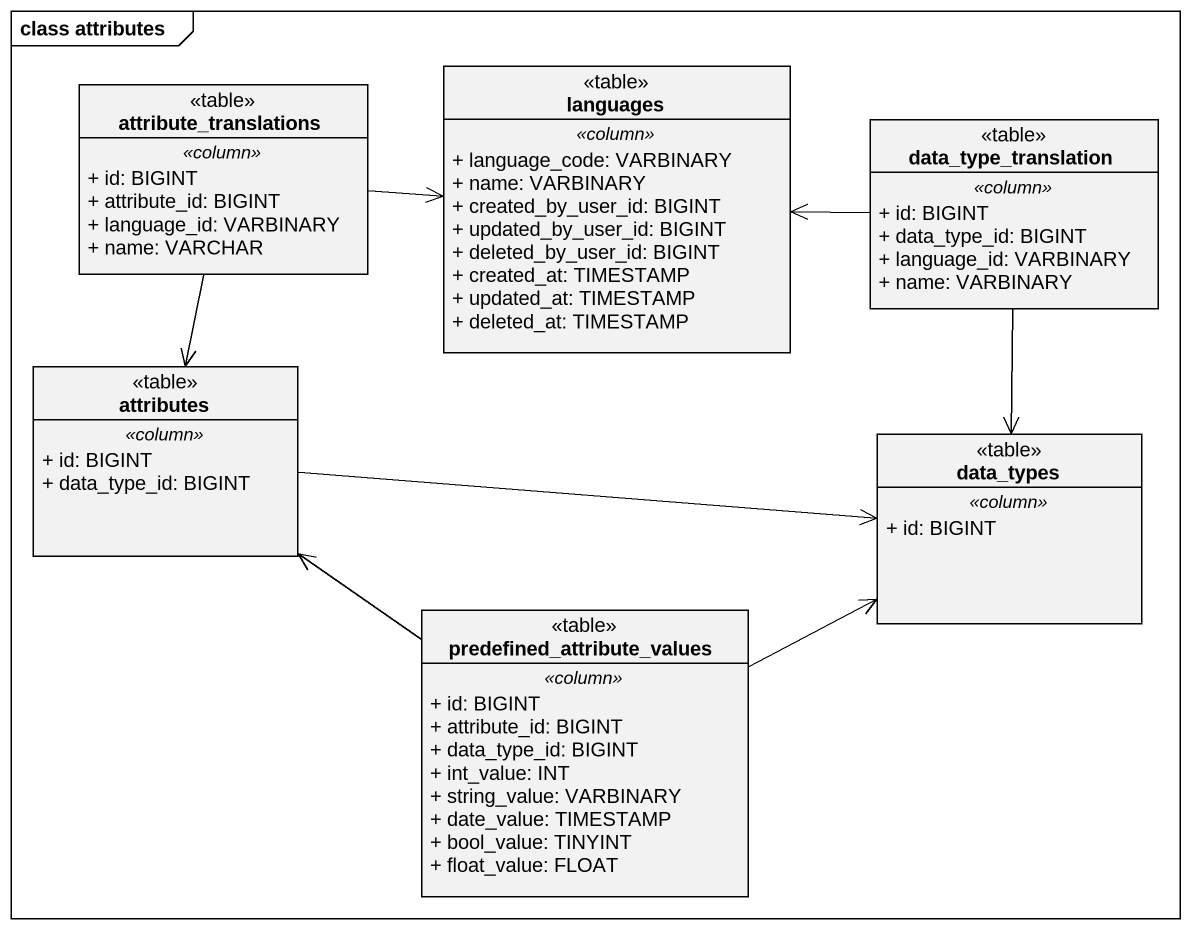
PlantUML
@startuml
mainframe class attributes
hide circle
hide empty members
skinparam classAttributeIconSize 0
class attribute_translations <<table>> {
  .. <<column>> ..
  + id: BIGINT
  + attribute_id: BIGINT
  + language_id: VARBINARY
  + name: VARCHAR
}
class languages <<table>> {
  .. <<column>> ..
  + language_code: VARBINARY
  + name: VARBINARY
  + created_by_user_id: BIGINT
  + updated_by_user_id: BIGINT
  + deleted_by_user_id: BIGINT
  + created_at: TIMESTAMP
  + updated_at: TIMESTAMP
  + deleted_at: TIMESTAMP
}
class data_type_translation <<table>> {
  .. <<column>> ..
  + id: BIGINT
  + data_type_id: BIGINT
  + language_id: VARBINARY
  + name: VARBINARY
}
class attributes <<table>> {
  .. <<column>> ..
  + id: BIGINT
  + data_type_id: BIGINT
}
class data_types <<table>> {
  .. <<column>> ..
  + id: BIGINT
}
class predefined_attribute_values <<table>> {
  .. <<column>> ..
  + id: BIGINT
  + attribute_id: BIGINT
  + data_type_id: BIGINT
  + int_value: INT
  + string_value: VARBINARY
  + date_value: TIMESTAMP
  + bool_value: TINYINT
  + float_value: FLOAT
}
attribute_translations -right-> languages
attribute_translations --> attributes
data_type_translation -left-> languages
data_type_translation --> data_types
attributes -right-> data_types
predefined_attribute_values -up-> attributes
predefined_attribute_values -right-> data_types
@enduml
